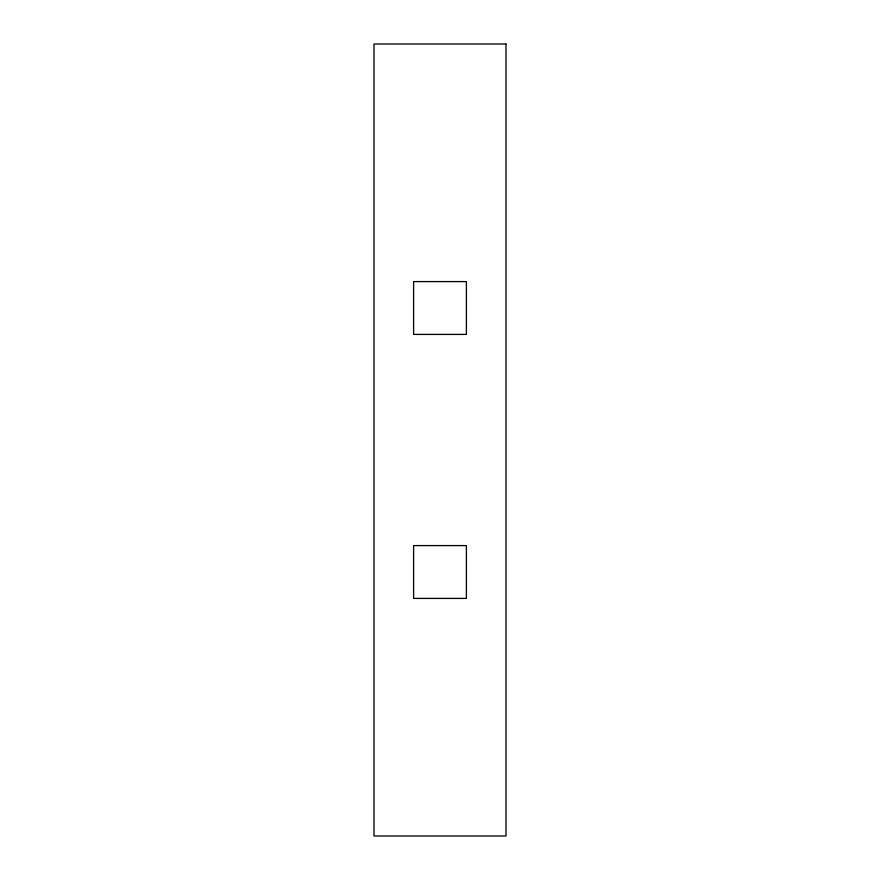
<?xml version="1.0" encoding="UTF-8"?>
<svg xmlns="http://www.w3.org/2000/svg" width="880" height="880" viewBox="0 0 880 880"><rect width="100%" height="100%" fill="white"/><g stroke="black" fill="none" stroke-linecap="round" stroke-linejoin="round"><path stroke-width="1.32" d="M506 44L374 44L374 836L506 836L506 44M466.4 281.6L413.6 281.6L413.6 334.4L466.4 334.4L466.4 281.6M466.4 545.6L413.6 545.6L413.6 598.4L466.4 598.4L466.4 545.6"/></g></svg>
